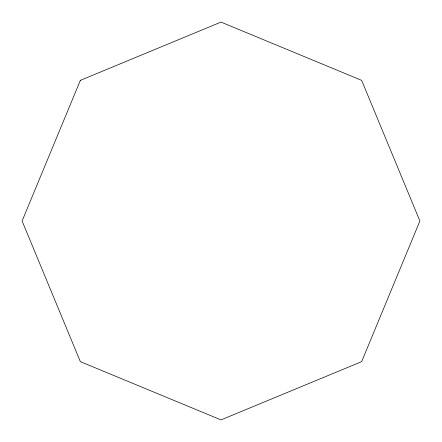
<?xml version="1.0" encoding="UTF-8"?>
<svg xmlns="http://www.w3.org/2000/svg" width="442" height="442" viewBox="0 0 442 442"><rect width="100%" height="100%" fill="white"/><g stroke="black" fill="none" stroke-linecap="round" stroke-linejoin="round"><path stroke-width="0.66" d="M80.356 80.356L22.1 221L80.356 361.644L221 419.9L361.644 361.644L419.9 221L361.644 80.356L221 22.1L80.356 80.356"/></g></svg>
